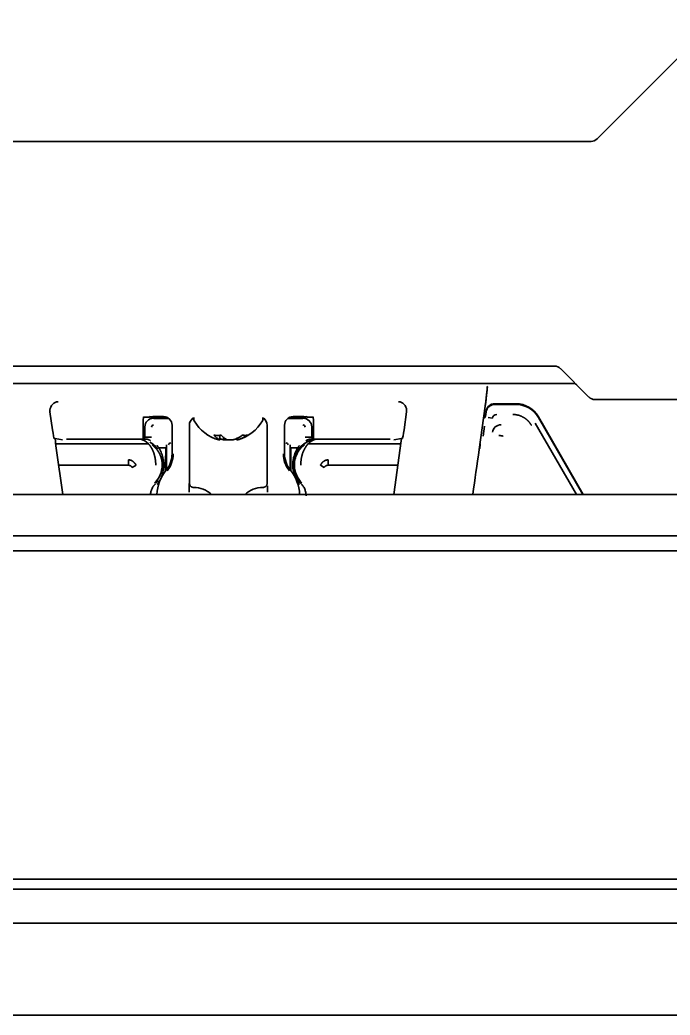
# Model space of a CAD drawing. Header units: inches. Extents: x 786 to 5593, y 691 to 5453.
# Drawn here: x 3991.6 to 4066.8, y 5268 to 5383.1 of the extents above; entities that cross this region are included whole.
import ezdxf

# ---------------------------------------------------------------- set-up
doc = ezdxf.new("R2010")
doc.units = ezdxf.units.IN
doc.layers.add('1', color=7, linetype='Continuous', true_color=0xffffff)
doc.layers.add('4', color=7, linetype='Continuous', true_color=0xffffff)

msp = doc.modelspace()

# ---------------------------------------------------------------- linework, layer by layer
at = {"layer": '1', "color": 7, "linetype": 'Continuous', "lineweight": 35}
for p, q in [((4058.4, 5369.34), (4072.15, 5383.09)), ((3593.79, 5369.04), (4057.69, 5369.04)), ((4053.46, 5343.04), (3598.02, 5343.04)), ((4054.17, 5342.75), (4057.45, 5339.47)), ((3595.61, 5341.04), (4055.87, 5341.04)), ((4194.03, 5339.18), (4058.15, 5339.18)), ((4044.75, 5333.4), (4045.45, 5338.4)), ((3995.41, 5335.68), (3995.12, 5337.74)), ((4005.93, 5337.14), (4006.08, 5337.14)), ((4006.58, 5337.15), (4006.72, 5337.2)), ((4008.7, 5337.09), (4007.09, 5337.09)), ((4008.83, 5337.01), (4007.09, 5337.01)), ((4007.21, 5337.2), (4008.24, 5337.2)), ((4011.74, 5337.01), (4011.65, 5337.01)), ((4011.74, 5337.11), (4011.74, 5336.91)), ((4019.74, 5336.91), (4019.74, 5337.11)), ((4019.83, 5337.01), (4019.74, 5337.01)), ((4024.39, 5337.01), (4022.65, 5337.01)), ((4024.39, 5337.09), (4022.78, 5337.09)), ((4023.24, 5337.2), (4024.27, 5337.2)), ((4024.76, 5337.2), (4024.9, 5337.15)), ((4025.4, 5337.14), (4025.55, 5337.14)), ((4036.36, 5337.74), (4036.07, 5335.68)), ((4045.52, 5337.52), (4045.56, 5337.83)), ((4045.52, 5337.44), (4045.56, 5337.75)), ((4051.61, 5337.19), (4056.8, 5328.19)), ((4051.61, 5337.11), (4056.76, 5328.19)), ((4005.89, 5336.16), (4005.89, 5334.61)), ((4006.09, 5334.86), (4006.09, 5336.01)), ((4009.24, 5332.91), (4009.24, 5336.2)), ((4011.24, 5329.51), (4011.24, 5336.2)), ((4020.24, 5336.2), (4020.24, 5329.51)), ((4022.24, 5336.2), (4022.24, 5332.91)), ((4025.39, 5336.01), (4025.39, 5334.86)), ((4025.59, 5336.16), (4025.59, 5334.61)), ((4045.39, 5336.1), (4045.22, 5334.94)), ((3995.7, 5334.67), (3995.61, 5334.68)), ((3995.7, 5334.67), (3996.58, 5334.53)), ((3997.01, 5334.61), (4005.84, 5334.61)), ((4014.77, 5334.51), (4014.77, 5335.06)), ((4015.18, 5334.51), (4015.18, 5334.85)), ((4016.71, 5334.51), (4016.71, 5334.68)), ((4016.85, 5334.51), (4016.85, 5334.74)), ((4025.64, 5334.61), (4034.47, 5334.61)), ((4034.9, 5334.53), (4035.78, 5334.67)), ((4035.87, 5334.68), (4035.78, 5334.67)), ((3995.77, 5334.07), (4006.5, 5334.07)), ((3996.6, 5328.19), (3995.85, 5333.54)), ((4008.58, 5331.04), (4008.58, 5333.92)), ((4022.9, 5333.92), (4022.9, 5331.04)), ((4024.98, 5334.07), (4035.71, 5334.07)), ((4035.63, 5333.54), (4034.88, 5328.19)), ((4044.75, 5333.4), (4044.75, 5333.4)), ((4044.84, 5334.07), (4044.88, 5334.07)), ((3456.24, 5283.68), (4195.24, 5283.68)), ((4189.24, 5282.55), (3461.74, 5282.55)), ((3461.74, 5278.61), (4189.24, 5278.61)), ((4189.24, 5267.98), (3462.24, 5267.98))]:
    msp.add_line(p, q, dxfattribs=at)
for centre, radius, start, end in [((4057.69, 5370.04), 1, 270, 315), ((4053.46, 5342.04), 1, 45, 89.9998), ((4055.33, 5340.18), 1, 45, 60.011), ((4058.15, 5340.18), 1, 225, 270), ((4012.14, 5336.91), 0.4, 180, 210.3012), ((4015.94, 5339.13), 4.8, 210.3012, 254.4869), ((4015.54, 5339.13), 4.8, 286.2762, 329.6988), ((4019.34, 5336.91), 0.4, 329.6988, 0), ((4026.24, 5331.61), 3, 138.9406, 221.0594), ((4026.24, 5331.61), 3, 118.3467, 138.9406), ((4006.24, 5332.91), 3, 320.732, 0), ((4006.24, 5332.91), 3.13, 320.732, 0), ((4025.24, 5332.91), 3.13, 180, 219.268), ((4025.24, 5332.91), 3, 180, 219.268), ((4012.24, 5328.01), 4.75, 140.732, 177.8565), ((4019.24, 5328.01), 4.75, 2.1435, 39.268), ((4011.74, 5326.01), 3, 46.5424, 90.0009), ((4019.74, 5326.01), 3, 89.9991, 133.4576), ((4026.24, 5331.61), 3, 221.0594, 225.5734)]:
    msp.add_arc(centre, radius, start, end, dxfattribs=at)
for centre, major_axis, ratio, start_param, end_param in [((4045.37, 5338.49), (-0.32, -2.25), 0.03458, 1.575662, 3.146458), ((4045.37, 5338.4), (-0.32, -2.25), 0.03458, 1.575662, 3.146458), ((3996.12, 5337.88), (-0.757, 0.658), 0.996825, 0.6648, 0.853636), ((3996.06, 5337.93), (-0.353, -0.945), 0.923303, 3.526353, 5.044789), ((4035.42, 5337.93), (0.353, -0.945), 0.923303, 1.238396, 2.756833), ((4035.36, 5337.88), (0.757, 0.658), 0.996825, 5.429549, 5.618385), ((4046.55, 5337.69), (-0.342, 0.94), 0.99931, 5.934122, 7.364783), ((4046.55, 5337.61), (-0.342, 0.94), 0.99931, 5.934122, 7.364783), ((4049.01, 5335.69), (-1.5, -2.6), 0.999188, 2.618346, 3.66484), ((4049.01, 5335.61), (-1.5, -2.6), 0.999188, 2.618346, 3.66484), ((4005.94, 5336.16), (0, -1), 0.052408, 3.159046, 4.712389), ((4006.08, 5337.15), (0.5, 0), 0.017455, 4.712389, 6.230825), ((4007.09, 5336.01), (-0.708, 0.708), 0.998783, 5.498396, 7.067974), ((4007.21, 5337.19), (0.5, 0), 0.017455, 1.570796, 3.089233), ((4007.09, 5336.09), (-0.708, 0.708), 0.998783, 5.498396, 5.841177), ((4008.24, 5336.2), (0.447, 0.895), 0.99981, 5.176082, 6.746726), ((4012.24, 5336.2), (0.447, -0.895), 0.99981, 3.312346, 4.248696), ((4019.24, 5336.2), (-0.447, -0.895), 0.99981, 2.03449, 2.970839), ((4023.24, 5336.2), (0.447, -0.895), 0.99981, 2.678052, 4.248696), ((4024.27, 5337.19), (0.5, 0), 0.017455, 0.05236, 1.570796), ((4024.39, 5336.09), (-0.708, -0.708), 0.998783, 3.583601, 3.926382), ((4024.39, 5336.01), (-0.708, -0.708), 0.998783, 2.356803, 3.926382), ((4025.4, 5337.15), (0.5, 0), 0.017455, 3.193953, 4.712389), ((4025.54, 5336.16), (0, -1), 0.052408, 1.570796, 3.124139), ((4045.03, 5337.51), (-0.171, 0.47), 0.99931, 3.265094, 4.223191), ((4045.03, 5337.59), (-0.171, 0.47), 0.99931, 3.29297, 4.223191), ((3995.47, 5335.68), (0.141, -1), 0.051895, 4.705076, 6.267145), ((4036.01, 5335.68), (-0.141, -1), 0.051895, 0.01604, 1.57811), ((3996.01, 5333.54), (0.42, -3), 0.051895, 4.31774, 4.705076), ((4005.84, 5334.86), (-0.177, 0.177), 0.998783, 2.356803, 3.926382), ((4005.84, 5334.94), (-0.177, 0.177), 0.998783, 2.557464, 3.926382), ((4017.67, 5338.81), (0, 3.78), 0.546944, 3.008877, 3.141532), ((4017.67, 5338.81), (0, 3.78), 0.546944, 3.141653, 3.274309), ((4025.64, 5334.94), (0.177, 0.177), 0.998783, 2.356803, 3.725721), ((4025.64, 5334.86), (0.177, 0.177), 0.998783, 2.356803, 3.926382), ((4035.47, 5333.54), (-0.42, -3), 0.051895, 1.57811, 1.965445), ((4041.25, 5333.4), (-13.97, -99.25), 0.03458, 1.523136, 1.575662), ((4011.73, 5329.48), (0.447, -0.223), 0.999809, 3.604523, 4.448847)]:
    msp.add_ellipse(centre, major_axis=major_axis, ratio=ratio, start_param=start_param, end_param=end_param, dxfattribs=at)
for points, knots in [([(4005.57, 5334.59), (4005.59, 5334.59), (4005.62, 5334.59), (4005.67, 5334.58), (4005.69, 5334.58), (4005.71, 5334.58)], [0, 0, 0, 0, 0.5, 0.5, 1, 1, 1, 1]), ([(4014.66, 5334.5), (4014.66, 5334.5), (4014.67, 5334.5), (4014.69, 5334.5), (4014.71, 5334.5), (4014.73, 5334.5), (4014.75, 5334.5), (4014.77, 5334.51), (4014.77, 5334.51)], [0, 0, 0, 0, 0.123038, 0.29843, 0.473823, 0.649215, 0.824608, 1, 1, 1, 1]), ([(4015.18, 5334.51), (4015.13, 5334.53), (4015.04, 5334.56), (4014.9, 5334.61), (4014.82, 5334.65), (4014.77, 5334.67), (4014.77, 5334.67)], [0, 0, 0, 0, 0.331647, 0.663295, 0.994942, 1, 1, 1, 1]), ([(4014.9, 5335.06), (4015.01, 5334.94), (4015.13, 5334.83), (4015.3, 5334.69), (4015.36, 5334.65), (4015.49, 5334.58), (4015.55, 5334.54), (4015.61, 5334.51)], [0, 0, 0, 0, 0.5, 0.5, 0.75, 0.75, 1, 1, 1, 1]), ([(4015.54, 5334.5), (4015.51, 5334.5), (4015.46, 5334.5), (4015.37, 5334.5), (4015.27, 5334.51), (4015.21, 5334.51), (4015.18, 5334.51)], [0, 0, 0, 0, 0.207908, 0.471938, 0.735969, 1, 1, 1, 1]), ([(4017.94, 5335.06), (4017.77, 5334.94), (4017.59, 5334.83), (4017.32, 5334.69), (4017.23, 5334.65), (4017.04, 5334.58), (4016.95, 5334.54), (4016.85, 5334.51)], [0, 0, 0, 0, 0.5, 0.5, 0.75, 0.75, 1, 1, 1, 1]), ([(4025.62, 5334.55), (4025.61, 5334.55), (4025.6, 5334.55), (4025.59, 5334.54), (4025.58, 5334.54), (4025.56, 5334.53), (4025.54, 5334.53), (4025.51, 5334.52), (4025.5, 5334.52), (4025.47, 5334.51), (4025.46, 5334.51), (4025.41, 5334.5), (4025.38, 5334.49), (4025.34, 5334.47), (4025.32, 5334.47), (4025.29, 5334.46), (4025.27, 5334.45), (4025.22, 5334.43), (4025.17, 5334.41), (4025.12, 5334.39), (4025.08, 5334.38), (4025.06, 5334.37), (4025, 5334.34), (4024.97, 5334.33), (4024.89, 5334.29), (4024.85, 5334.27), (4024.82, 5334.25)], [0, 0, 0, 0, 0.03125, 0.03125, 0.0625, 0.0625, 0.125, 0.125, 0.1875, 0.1875, 0.25, 0.25, 0.375, 0.375, 0.4375, 0.4375, 0.5, 0.5, 0.625, 0.6875, 0.6875, 0.75, 0.75, 0.875, 0.875, 1, 1, 1, 1]), ([(4025.77, 5334.58), (4025.79, 5334.58), (4025.81, 5334.58), (4025.86, 5334.59), (4025.88, 5334.59), (4025.91, 5334.59)], [0, 0, 0, 0, 0.5, 0.5, 1, 1, 1, 1]), ([(4008.5, 5333.58), (4008.5, 5333.49), (4008.5, 5333.41), (4008.5, 5333.24), (4008.5, 5333.16), (4008.5, 5332.99), (4008.5, 5332.91), (4008.5, 5332.74), (4008.5, 5332.66), (4008.49, 5332.5), (4008.49, 5332.42), (4008.49, 5332.25), (4008.49, 5332.17), (4008.49, 5332), (4008.49, 5331.92), (4008.49, 5331.82), (4008.49, 5331.79), (4008.49, 5331.75), (4008.49, 5331.73), (4008.49, 5331.67), (4008.49, 5331.63), (4008.49, 5331.5), (4008.49, 5331.42), (4008.49, 5331.26), (4008.49, 5331.17), (4008.49, 5331.09), (4008.49, 5331.08), (4008.49, 5331.08)], [0, 0, 0, 0, 0.099448, 0.099448, 0.198896, 0.198896, 0.298344, 0.298344, 0.397792, 0.397792, 0.49724, 0.49724, 0.596688, 0.596688, 0.696136, 0.696136, 0.720998, 0.720998, 0.74586, 0.74586, 0.795585, 0.795585, 0.895033, 0.895033, 0.994481, 0.994481, 1, 1, 1, 1]), ([(4022.99, 5331.01), (4022.99, 5331.05), (4022.99, 5331.09), (4022.99, 5331.21), (4022.99, 5331.3), (4022.99, 5331.4), (4022.99, 5331.42), (4022.99, 5331.47), (4022.99, 5331.49), (4022.99, 5331.55), (4022.99, 5331.59), (4022.99, 5331.72), (4022.99, 5331.8), (4022.99, 5331.96), (4022.99, 5332.04), (4022.99, 5332.2), (4022.99, 5332.29), (4022.99, 5332.45), (4022.98, 5332.53), (4022.98, 5332.69), (4022.98, 5332.77), (4022.98, 5332.93), (4022.98, 5333.01), (4022.98, 5333.17), (4022.98, 5333.25), (4022.98, 5333.41), (4022.98, 5333.5), (4022.98, 5333.58)], [0, 0, 0, 0, 0.047143, 0.047143, 0.142428, 0.142428, 0.16625, 0.16625, 0.190071, 0.190071, 0.237714, 0.237714, 0.333, 0.333, 0.428286, 0.428286, 0.523571, 0.523571, 0.618857, 0.618857, 0.714143, 0.714143, 0.809429, 0.809429, 0.904714, 0.904714, 1, 1, 1, 1]), ([(4007.34, 5329.47), (4007.29, 5329.42), (4007.25, 5329.37), (4007.18, 5329.29), (4007.16, 5329.27), (4007.12, 5329.21), (4007.1, 5329.19), (4007.01, 5329.05), (4006.95, 5328.93), (4006.88, 5328.78), (4006.87, 5328.75), (4006.85, 5328.7), (4006.85, 5328.69), (4006.84, 5328.66), (4006.83, 5328.64), (4006.81, 5328.56), (4006.79, 5328.5), (4006.76, 5328.35), (4006.75, 5328.27), (4006.75, 5328.19)], [0, 0, 0, 0, 0.137976, 0.137976, 0.206964, 0.206964, 0.275952, 0.275952, 0.551905, 0.551905, 0.620893, 0.620893, 0.655387, 0.655387, 0.689881, 0.689881, 0.827857, 0.827857, 1, 1, 1, 1]), ([(4011.22, 5328.48), (4011.22, 5328.55), (4011.22, 5328.61), (4011.22, 5328.69), (4011.22, 5328.71), (4011.22, 5328.74), (4011.22, 5328.79), (4011.22, 5328.86), (4011.22, 5328.92), (4011.22, 5328.96), (4011.22, 5328.98), (4011.22, 5329.01), (4011.22, 5329.02), (4011.22, 5329.09), (4011.22, 5329.14), (4011.22, 5329.21), (4011.22, 5329.23), (4011.22, 5329.27), (4011.22, 5329.29), (4011.22, 5329.34), (4011.22, 5329.38), (4011.22, 5329.41), (4011.22, 5329.43), (4011.22, 5329.45), (4011.22, 5329.45), (4011.23, 5329.47), (4011.23, 5329.48), (4011.23, 5329.48)], [0, 0, 0, 0, 0.125, 0.125, 0.15625, 0.15625, 0.1875, 0.25, 0.3125, 0.3125, 0.34375, 0.34375, 0.375, 0.375, 0.5, 0.5, 0.5625, 0.5625, 0.625, 0.625, 0.75, 0.75, 0.8125, 0.8125, 0.875, 0.875, 1, 1, 1, 1]), ([(4011.24, 5329.51), (4011.24, 5329.48), (4011.24, 5329.44), (4011.25, 5329.4), (4011.26, 5329.38), (4011.27, 5329.35), (4011.27, 5329.33), (4011.29, 5329.29), (4011.31, 5329.26), (4011.33, 5329.22), (4011.34, 5329.2), (4011.36, 5329.18), (4011.37, 5329.17), (4011.41, 5329.13), (4011.43, 5329.11), (4011.48, 5329.08), (4011.49, 5329.08), (4011.52, 5329.06), (4011.55, 5329.05), (4011.58, 5329.04), (4011.61, 5329.03), (4011.63, 5329.02), (4011.67, 5329.01), (4011.71, 5329.01), (4011.74, 5329.01)], [0, 0, 0, 0, 0.125, 0.125, 0.1875, 0.1875, 0.25, 0.25, 0.375, 0.375, 0.4375, 0.4375, 0.5, 0.5, 0.625, 0.625, 0.6875, 0.6875, 0.75, 0.8125, 0.8125, 0.875, 0.875, 1, 1, 1, 1]), ([(4019.74, 5329.01), (4019.77, 5329.01), (4019.81, 5329.01), (4019.85, 5329.02), (4019.87, 5329.03), (4019.9, 5329.04), (4019.92, 5329.04), (4019.96, 5329.06), (4019.99, 5329.07), (4020.03, 5329.1), (4020.04, 5329.11), (4020.07, 5329.13), (4020.08, 5329.14), (4020.12, 5329.18), (4020.14, 5329.2), (4020.16, 5329.24), (4020.17, 5329.26), (4020.19, 5329.29), (4020.2, 5329.32), (4020.21, 5329.35), (4020.22, 5329.38), (4020.23, 5329.39), (4020.24, 5329.44), (4020.24, 5329.48), (4020.24, 5329.51)], [0, 0, 0, 0, 0.125, 0.125, 0.1875, 0.1875, 0.25, 0.25, 0.375, 0.375, 0.4375, 0.4375, 0.5, 0.5, 0.625, 0.625, 0.6875, 0.6875, 0.75, 0.8125, 0.8125, 0.875, 0.875, 1, 1, 1, 1]), ([(4020.26, 5329.18), (4020.26, 5329.16), (4020.26, 5329.14), (4020.26, 5329.09), (4020.26, 5329.06), (4020.26, 5328.98), (4020.26, 5328.92), (4020.26, 5328.83), (4020.26, 5328.8), (4020.26, 5328.74), (4020.26, 5328.71), (4020.26, 5328.61), (4020.26, 5328.55), (4020.26, 5328.48)], [0, 0, 0, 0, 0.123384, 0.123384, 0.248615, 0.248615, 0.499076, 0.499076, 0.624307, 0.624307, 0.749538, 0.749538, 1, 1, 1, 1]), ([(4024.74, 5328.04), (4024.74, 5328.07), (4024.74, 5328.11), (4024.74, 5328.17), (4024.73, 5328.21), (4024.72, 5328.3), (4024.71, 5328.37), (4024.67, 5328.56), (4024.63, 5328.69), (4024.56, 5328.88), (4024.53, 5328.94), (4024.47, 5329.05), (4024.4, 5329.16), (4024.28, 5329.32), (4024.19, 5329.42), (4024.14, 5329.47)], [0, 0, 0, 0, 0.0625, 0.0625, 0.125, 0.125, 0.25, 0.25, 0.5, 0.5, 0.625, 0.625, 0.75, 0.875, 1, 1, 1, 1])]:
    msp.add_open_spline(points, degree=3, knots=knots, dxfattribs=at)
for points in [[(4014.77, 5334.51), (4014.74, 5334.53), (4014.69, 5334.56), (4014.6, 5334.61), (4014.51, 5334.66), (4014.43, 5334.73), (4014.34, 5334.79), (4014.26, 5334.87), (4014.17, 5334.95), (4014.1, 5335.02), (4014.06, 5335.06)], [(4014.06, 5335.06), (4014.2, 5335.04), (4014.48, 5335.02), (4014.76, 5335.04), (4014.9, 5335.06)], [(4015.61, 5334.51), (4015.65, 5334.51), (4015.72, 5334.5), (4015.82, 5334.5), (4015.92, 5334.5), (4016.02, 5334.5), (4016.11, 5334.5), (4016.21, 5334.51), (4016.27, 5334.51), (4016.3, 5334.51)], [(4016.3, 5334.51), (4016.35, 5334.53), (4016.44, 5334.56), (4016.57, 5334.61), (4016.71, 5334.66), (4016.84, 5334.73), (4016.96, 5334.79), (4017.1, 5334.87), (4017.24, 5334.95), (4017.34, 5335.02), (4017.39, 5335.06)], [(4016.85, 5334.51), (4016.84, 5334.51), (4016.83, 5334.5), (4016.81, 5334.5), (4016.79, 5334.5), (4016.77, 5334.5), (4016.75, 5334.5), (4016.73, 5334.5), (4016.71, 5334.51), (4016.71, 5334.51)]]:
    msp.add_open_spline(points, degree=3, dxfattribs=at)
at = {"layer": '4', "color": 7, "linetype": 'Continuous', "lineweight": 35}
for p, q in [((4046.55, 5338.69), (4049.01, 5338.69)), ((4046.55, 5338.61), (4049.01, 5338.61)), ((4008.7, 5337.09), (4007.09, 5337.09)), ((4008.83, 5337.01), (4007.09, 5337.01)), ((4007.11, 5337.07), (4008.74, 5337.07)), ((4007.11, 5336.99), (4008.86, 5336.99)), ((4011.62, 5336.99), (4011.74, 5336.99)), ((4011.74, 5337.01), (4011.65, 5337.01)), ((4019.83, 5337.01), (4019.74, 5337.01)), ((4019.74, 5336.99), (4019.86, 5336.99)), ((4022.62, 5336.99), (4024.37, 5336.99)), ((4024.39, 5337.01), (4022.65, 5337.01)), ((4022.74, 5337.07), (4024.37, 5337.07)), ((4024.39, 5337.09), (4022.78, 5337.09)), ((4045.52, 5337.52), (4045.56, 5337.83)), ((4045.52, 5337.44), (4045.56, 5337.75)), ((4045.8, 5337.09), (4046.3, 5337.02)), ((4051.61, 5337.19), (4056.8, 5328.19)), ((4051.61, 5337.11), (4056.76, 5328.19)), ((4006.09, 5334.86), (4006.09, 5336.01)), ((4025.39, 5336.01), (4025.39, 5334.86)), ((4045.39, 5336.1), (4045.22, 5334.94)), ((4051.23, 5336.45), (4056, 5328.19)), ((3997.01, 5334.61), (4005.84, 5334.61)), ((4006.11, 5334.84), (4006.86, 5334.84)), ((4024.62, 5334.84), (4025.37, 5334.84)), ((4025.62, 5334.56), (4025.62, 5334.59)), ((4025.64, 5334.61), (4034.47, 5334.61)), ((4008.5, 5333.58), (4007.72, 5333.58)), ((4008.58, 5331.04), (4008.58, 5333.92)), ((4022.9, 5333.92), (4022.9, 5331.04)), ((4022.98, 5333.58), (4023.76, 5333.58)), ((4004.2, 5332.2), (4004.2, 5331.57)), ((4027.28, 5332.2), (4027.28, 5331.57)), ((4004.2, 5331.57), (3996.12, 5331.57)), ((4004.64, 5331.32), (4005.07, 5331.57)), ((4026.41, 5331.57), (4026.84, 5331.32)), ((4035.36, 5331.57), (4027.28, 5331.57)), ((4007.72, 5329.64), (4007.78, 5329.64)), ((4023.76, 5329.64), (4023.7, 5329.64)), ((4182.99, 5328.19), (3859.9, 5328.19)), ((3468.47, 5323.43), (4183.01, 5323.43)), ((3468.47, 5323.43), (4183.01, 5323.43)), ((4184.87, 5321.68), (3466.61, 5321.68)), ((4184.87, 5321.68), (3466.61, 5321.68))]:
    msp.add_line(p, q, dxfattribs=at)
for centre, radius, start, end in [((4047.28, 5335.25), 1, 89.9978, 172.0022), ((4005.24, 5331.61), 3, 44.9854, 61.5206), ((4026.24, 5331.61), 3, 118.4794, 135.0146), ((4005.24, 5331.61), 2.86, 313.7499, 359.076), ((4026.24, 5331.61), 2.86, 180.924, 226.2501)]:
    msp.add_arc(centre, radius, start, end, dxfattribs=at)
for centre, major_axis, ratio, start_param, end_param in [((4046.55, 5337.69), (-0.342, 0.94), 0.99931, 5.934122, 7.364783), ((4046.55, 5337.61), (-0.342, 0.94), 0.99931, 5.934122, 7.364783), ((4049.01, 5335.69), (-1.5, -2.6), 0.999188, 2.618346, 3.66484), ((4049.01, 5335.61), (-1.5, -2.6), 0.999188, 2.618346, 3.66484), ((4007.09, 5336.01), (-0.708, 0.708), 0.998783, 5.498396, 7.067974), ((4024.39, 5336.01), (-0.708, -0.708), 0.998783, 2.356803, 3.926382), ((4045.03, 5337.51), (-0.171, 0.47), 0.99931, 3.265094, 4.223191), ((4045.04, 5337.46), (-0.47, -0.171), 0.99931, 1.657302, 2.652394), ((4045.03, 5337.59), (-0.171, 0.47), 0.99931, 3.29297, 4.223191), ((4045.04, 5337.54), (-0.47, -0.171), 0.99931, 1.684462, 2.147125), ((4046.79, 5336.95), (0.171, -0.47), 0.99931, 2.792529, 4.223191), ((4007.11, 5335.99), (-0.177, 0.177), 0.998783, 5.498396, 7.067974), ((4024.37, 5335.99), (0.177, 0.177), 0.998783, 5.498396, 7.067974), ((4005.24, 5332.81), (0, -1.81), 0.96827, 2.341391, 2.951684), ((4026.24, 5332.81), (0, -1.81), 0.96827, 3.331509, 3.941795), ((4025.62, 5334.75), (-0.04, 0.196), 0.561653, 2.795709, 3.131045), ((4009.08, 5333.92), (0.177, -0.177), 0.998783, 2.356803, 3.926382), ((4022.4, 5333.92), (-0.177, -0.177), 0.998783, 2.356803, 3.926382)]:
    msp.add_ellipse(centre, major_axis=major_axis, ratio=ratio, start_param=start_param, end_param=end_param, dxfattribs=at)
msp.add_open_spline([(4050.79, 5336.2), (4050.63, 5336.49), (4050.17, 5336.95), (4049.6, 5337.28), (4048.96, 5337.45), (4048.63, 5337.45)], degree=2, dxfattribs=at)
for points, degree, knots in [([(4005.75, 5334.58), (4005.75, 5334.58), (4005.74, 5334.58), (4005.72, 5334.58), (4005.7, 5334.58), (4005.67, 5334.59), (4005.65, 5334.59), (4005.61, 5334.59), (4005.59, 5334.59), (4005.57, 5334.59)], 3, [0, 0, 0, 0, 0.128205, 0.128205, 0.333333, 0.333333, 0.661538, 0.661538, 1, 1, 1, 1]), ([(4005.57, 5334.59), (4005.59, 5334.59), (4005.61, 5334.59), (4005.64, 5334.59), (4005.65, 5334.58), (4005.68, 5334.58), (4005.69, 5334.58), (4005.71, 5334.58), (4005.71, 5334.58), (4005.72, 5334.58)], 3, [0, 0, 0, 0, 0.338462, 0.338462, 0.666667, 0.666667, 0.871795, 0.871795, 1, 1, 1, 1]), ([(4006.76, 5334.42), (4006.76, 5334.42), (4006.76, 5334.42), (4006.73, 5334.44), (4006.69, 5334.46), (4006.59, 5334.51), (4006.53, 5334.53), (4006.38, 5334.59), (4006.3, 5334.61), (4006.18, 5334.61), (4006.14, 5334.61), (4006.07, 5334.6), (4006.05, 5334.59), (4005.98, 5334.57), (4005.96, 5334.56), (4005.86, 5334.56)], 3, [0, 0, 0, 0, 0.002149, 0.002149, 0.130078, 0.130078, 0.334766, 0.334766, 0.662266, 0.662266, 0.831133, 0.831133, 0.915566, 0.915566, 1, 1, 1, 1]), ([(4025.62, 5334.56), (4025.52, 5334.56), (4025.5, 5334.57), (4025.43, 5334.59), (4025.41, 5334.6), (4025.34, 5334.61), (4025.3, 5334.61), (4025.18, 5334.61), (4025.1, 5334.59), (4024.95, 5334.53), (4024.89, 5334.51), (4024.79, 5334.46), (4024.75, 5334.44), (4024.72, 5334.42), (4024.72, 5334.42), (4024.71, 5334.42)], 3, [0, 0, 0, 0, 0.084434, 0.084434, 0.168867, 0.168867, 0.337734, 0.337734, 0.665234, 0.665234, 0.869922, 0.869922, 0.997851, 0.997851, 1, 1, 1, 1]), ([(4025.73, 5334.58), (4025.72, 5334.57), (4025.7, 5334.57), (4025.68, 5334.57), (4025.67, 5334.57), (4025.65, 5334.57), (4025.64, 5334.56), (4025.63, 5334.56), (4025.63, 5334.56), (4025.62, 5334.56)], 3, [0, 0, 0, 0, 0.338462, 0.338462, 0.666667, 0.666667, 0.871795, 0.871795, 1, 1, 1, 1]), ([(4025.66, 5334.56), (4025.66, 5334.56), (4025.67, 5334.56), (4025.68, 5334.56), (4025.69, 5334.56), (4025.7, 5334.57), (4025.72, 5334.57), (4025.74, 5334.57), (4025.75, 5334.57), (4025.76, 5334.58)], 3, [0, 0, 0, 0, 0.128205, 0.128205, 0.333333, 0.333333, 0.661538, 0.661538, 1, 1, 1, 1]), ([(4047.54, 5334.95), (4047.5, 5334.96), (4047.47, 5334.96), (4047.41, 5334.97), (4047.38, 5334.98), (4047.32, 5334.98), (4047.29, 5334.99), (4047.24, 5335), (4047.21, 5335), (4047.17, 5335.01), (4047.15, 5335.01), (4047.11, 5335.01), (4047.09, 5335.02), (4047.07, 5335.02), (4047.06, 5335.02), (4047.04, 5335.02), (4047.04, 5335.02), (4047.04, 5335.02)], 3, [0, 0, 0, 0, 0.125, 0.125, 0.25, 0.25, 0.375, 0.375, 0.5, 0.5, 0.625, 0.625, 0.75, 0.75, 0.875, 0.875, 1, 1, 1, 1]), ([(4007.35, 5331.57), (4007.35, 5331.58), (4007.35, 5331.6), (4007.35, 5331.62), (4007.35, 5331.64), (4007.35, 5331.66), (4007.35, 5331.69), (4007.35, 5331.71), (4007.35, 5331.73), (4007.35, 5331.75), (4007.35, 5331.78), (4007.35, 5331.8), (4007.35, 5331.82), (4007.35, 5331.85), (4007.34, 5331.87), (4007.34, 5331.89), (4007.34, 5331.92), (4007.34, 5331.94), (4007.34, 5331.96), (4007.33, 5331.99), (4007.33, 5332.01), (4007.33, 5332.03), (4007.33, 5332.06), (4007.32, 5332.08), (4007.32, 5332.11), (4007.32, 5332.13), (4007.32, 5332.15), (4007.31, 5332.18), (4007.31, 5332.2), (4007.31, 5332.23), (4007.3, 5332.25), (4007.3, 5332.27), (4007.3, 5332.3), (4007.29, 5332.32), (4007.29, 5332.35), (4007.28, 5332.37), (4007.28, 5332.39), (4007.27, 5332.42), (4007.27, 5332.44), (4007.26, 5332.47), (4007.26, 5332.49), (4007.25, 5332.51), (4007.25, 5332.54), (4007.24, 5332.56), (4007.24, 5332.59), (4007.23, 5332.61), (4007.23, 5332.63), (4007.22, 5332.66), (4007.21, 5332.68), (4007.21, 5332.71), (4007.2, 5332.73), (4007.2, 5332.75), (4007.19, 5332.78), (4007.18, 5332.8), (4007.18, 5332.83), (4007.17, 5332.85), (4007.16, 5332.87), (4007.15, 5332.9), (4007.15, 5332.92), (4007.14, 5332.94), (4007.13, 5332.97), (4007.12, 5332.99), (4007.12, 5333.01), (4007.11, 5333.04), (4007.1, 5333.06), (4007.09, 5333.08), (4007.08, 5333.1), (4007.07, 5333.13), (4007.07, 5333.15), (4007.06, 5333.17), (4007.05, 5333.19), (4007.04, 5333.21), (4007.03, 5333.24), (4007.02, 5333.26), (4007.01, 5333.28), (4007, 5333.3), (4006.99, 5333.33), (4006.97, 5333.37), (4006.95, 5333.41), (4006.93, 5333.45), (4006.91, 5333.49), (4006.89, 5333.53), (4006.87, 5333.57), (4006.84, 5333.61), (4006.82, 5333.64), (4006.8, 5333.68), (4006.78, 5333.71), (4006.76, 5333.74), (4006.74, 5333.77), (4006.72, 5333.8), (4006.7, 5333.83), (4006.68, 5333.85), (4006.66, 5333.87), (4006.65, 5333.88), (4006.64, 5333.9), (4006.63, 5333.91), (4006.62, 5333.93), (4006.61, 5333.94), (4006.6, 5333.95), (4006.59, 5333.96), (4006.58, 5333.97), (4006.57, 5333.98), (4006.56, 5333.99), (4006.56, 5334), (4006.55, 5334.01), (4006.54, 5334.02), (4006.54, 5334.03), (4006.53, 5334.03), (4006.52, 5334.04), (4006.52, 5334.05), (4006.52, 5334.05), (4006.51, 5334.06), (4006.51, 5334.06), (4006.51, 5334.06), (4006.5, 5334.07), (4006.5, 5334.07), (4006.5, 5334.07), (4006.5, 5334.07), (4006.5, 5334.07)], 3, [0, 0, 0, 0, 0.00561, 0.011244, 0.016903, 0.022586, 0.028295, 0.034029, 0.039789, 0.045574, 0.051385, 0.057222, 0.063086, 0.068976, 0.074892, 0.080836, 0.086806, 0.092804, 0.098829, 0.104881, 0.110961, 0.117069, 0.123205, 0.129369, 0.135561, 0.141782, 0.148031, 0.154309, 0.160616, 0.166952, 0.173318, 0.179712, 0.186137, 0.192591, 0.199074, 0.205588, 0.212131, 0.218705, 0.225309, 0.231944, 0.238609, 0.245305, 0.252031, 0.258789, 0.265577, 0.272397, 0.279248, 0.286131, 0.293045, 0.29999, 0.306968, 0.313977, 0.321018, 0.328091, 0.335197, 0.342335, 0.349505, 0.356707, 0.363942, 0.37121, 0.378511, 0.385844, 0.393211, 0.40061, 0.408043, 0.415509, 0.423008, 0.43054, 0.438107, 0.445706, 0.45334, 0.461007, 0.468708, 0.476442, 0.484211, 0.492014, 0.499851, 0.516498, 0.533147, 0.549797, 0.566448, 0.583101, 0.599756, 0.616412, 0.633069, 0.649728, 0.666389, 0.683051, 0.699715, 0.71638, 0.733047, 0.749715, 0.759731, 0.769706, 0.77964, 0.789536, 0.799394, 0.809216, 0.819003, 0.828755, 0.838475, 0.848164, 0.857822, 0.867452, 0.877054, 0.88663, 0.896182, 0.905709, 0.915215, 0.9247, 0.934166, 0.943613, 0.953044, 0.96246, 0.971862, 0.981252, 0.990631, 1, 1, 1, 1]), ([(4006.94, 5333.93), (4006.94, 5333.93), (4006.94, 5333.93), (4006.94, 5333.93), (4006.95, 5333.93), (4006.95, 5333.92), (4006.95, 5333.92), (4006.95, 5333.92), (4006.95, 5333.92), (4006.95, 5333.92), (4006.96, 5333.92), (4006.96, 5333.92), (4006.96, 5333.91), (4006.96, 5333.91), (4006.97, 5333.91), (4006.97, 5333.91), (4006.97, 5333.9), (4006.98, 5333.9), (4006.98, 5333.9), (4006.98, 5333.9), (4006.99, 5333.89), (4006.99, 5333.89), (4006.99, 5333.89), (4007, 5333.88), (4007, 5333.88), (4007.01, 5333.88), (4007.01, 5333.87), (4007.02, 5333.87), (4007.02, 5333.86), (4007.03, 5333.86), (4007.03, 5333.85), (4007.04, 5333.85), (4007.05, 5333.84), (4007.05, 5333.84), (4007.06, 5333.83), (4007.06, 5333.83), (4007.07, 5333.82), (4007.08, 5333.82), (4007.08, 5333.81), (4007.09, 5333.81), (4007.1, 5333.8), (4007.1, 5333.79), (4007.11, 5333.79), (4007.12, 5333.78), (4007.13, 5333.77), (4007.13, 5333.77), (4007.14, 5333.76), (4007.15, 5333.75), (4007.16, 5333.75), (4007.17, 5333.74), (4007.17, 5333.73), (4007.18, 5333.72), (4007.19, 5333.71), (4007.2, 5333.71), (4007.21, 5333.7), (4007.22, 5333.69), (4007.23, 5333.68), (4007.24, 5333.67), (4007.25, 5333.66), (4007.26, 5333.65), (4007.27, 5333.64), (4007.28, 5333.63), (4007.29, 5333.62), (4007.3, 5333.61), (4007.31, 5333.6), (4007.32, 5333.59), (4007.33, 5333.58), (4007.34, 5333.57), (4007.35, 5333.56), (4007.36, 5333.55), (4007.37, 5333.53), (4007.38, 5333.52), (4007.39, 5333.51), (4007.4, 5333.5), (4007.41, 5333.49), (4007.42, 5333.47), (4007.43, 5333.46), (4007.44, 5333.45), (4007.45, 5333.43), (4007.47, 5333.42), (4007.48, 5333.4), (4007.49, 5333.39), (4007.5, 5333.38), (4007.51, 5333.36), (4007.52, 5333.35), (4007.53, 5333.33), (4007.54, 5333.32), (4007.56, 5333.3), (4007.57, 5333.28), (4007.58, 5333.27), (4007.59, 5333.25), (4007.6, 5333.23), (4007.61, 5333.22), (4007.62, 5333.2), (4007.64, 5333.18), (4007.65, 5333.16), (4007.66, 5333.15), (4007.67, 5333.12), (4007.69, 5333.09), (4007.71, 5333.06), (4007.73, 5333.03), (4007.75, 5332.99), (4007.77, 5332.96), (4007.79, 5332.92), (4007.81, 5332.88), (4007.82, 5332.85), (4007.84, 5332.81), (4007.86, 5332.78), (4007.87, 5332.74), (4007.89, 5332.7), (4007.9, 5332.66), (4007.92, 5332.63), (4007.93, 5332.59), (4007.95, 5332.55), (4007.96, 5332.51), (4007.97, 5332.47), (4007.98, 5332.43), (4007.99, 5332.39), (4008, 5332.35), (4008.02, 5332.31), (4008.03, 5332.27), (4008.03, 5332.23), (4008.04, 5332.19), (4008.05, 5332.15), (4008.06, 5332.11), (4008.07, 5332.07), (4008.07, 5332.03), (4008.08, 5331.99), (4008.08, 5331.94), (4008.09, 5331.9), (4008.09, 5331.86), (4008.09, 5331.82), (4008.1, 5331.78), (4008.1, 5331.73), (4008.1, 5331.69), (4008.1, 5331.65), (4008.1, 5331.61), (4008.1, 5331.58), (4008.1, 5331.56)], 3, [0, 0, 0, 0, 0.004094, 0.008186, 0.012278, 0.016371, 0.020465, 0.024563, 0.028663, 0.032769, 0.03688, 0.040997, 0.045122, 0.049256, 0.053399, 0.057552, 0.061717, 0.065894, 0.070084, 0.074288, 0.078507, 0.082743, 0.086994, 0.091264, 0.095552, 0.099859, 0.104187, 0.108535, 0.112906, 0.117299, 0.121716, 0.126156, 0.130622, 0.135114, 0.139631, 0.144177, 0.14875, 0.153351, 0.157982, 0.162643, 0.167335, 0.172058, 0.176812, 0.1816, 0.18642, 0.191274, 0.196163, 0.201086, 0.206045, 0.21104, 0.216071, 0.22114, 0.226246, 0.23139, 0.236572, 0.241794, 0.247055, 0.252356, 0.257698, 0.26308, 0.268504, 0.273969, 0.279476, 0.285026, 0.290619, 0.296255, 0.301935, 0.307658, 0.313426, 0.319239, 0.325097, 0.331, 0.336948, 0.342943, 0.348984, 0.355072, 0.361206, 0.367388, 0.373617, 0.379893, 0.386218, 0.392591, 0.399013, 0.405483, 0.412002, 0.418571, 0.425189, 0.431856, 0.438574, 0.445342, 0.45216, 0.459028, 0.465948, 0.472918, 0.479939, 0.487012, 0.494136, 0.501312, 0.51434, 0.527315, 0.540238, 0.553111, 0.565937, 0.578717, 0.591453, 0.604147, 0.6168, 0.629415, 0.641993, 0.654537, 0.667049, 0.679529, 0.691982, 0.704407, 0.716808, 0.729186, 0.741544, 0.753883, 0.766206, 0.778515, 0.790811, 0.803097, 0.815376, 0.827648, 0.839916, 0.852182, 0.864449, 0.876718, 0.888991, 0.901272, 0.91356, 0.92586, 0.938172, 0.9505, 0.962844, 0.975208, 0.987592, 1, 1, 1, 1]), ([(4007.36, 5333.73), (4007.37, 5333.72), (4007.38, 5333.71), (4007.41, 5333.68), (4007.43, 5333.66), (4007.47, 5333.61), (4007.5, 5333.58), (4007.55, 5333.52), (4007.58, 5333.49), (4007.6, 5333.46)], 3, [0, 0, 0, 0, 0.128205, 0.128205, 0.333333, 0.333333, 0.661538, 0.661538, 1, 1, 1, 1]), ([(4007.72, 5333.58), (4007.69, 5333.61), (4007.67, 5333.65), (4007.62, 5333.71), (4007.6, 5333.74), (4007.56, 5333.8), (4007.55, 5333.82), (4007.52, 5333.85), (4007.51, 5333.86), (4007.5, 5333.87)], 3, [0, 0, 0, 0, 0.338462, 0.338462, 0.666667, 0.666667, 0.871795, 0.871795, 1, 1, 1, 1]), ([(4007.72, 5329.64), (4007.84, 5329.88), (4007.95, 5330.07), (4008.11, 5330.5), (4008.18, 5330.72), (4008.24, 5331.07), (4008.26, 5331.21), (4008.28, 5331.44), (4008.28, 5331.52), (4008.28, 5331.7), (4008.28, 5331.78), (4008.26, 5332.01), (4008.24, 5332.15), (4008.17, 5332.51), (4008.11, 5332.72), (4007.94, 5333.15), (4007.84, 5333.36), (4007.72, 5333.58)], 3, [0, 0, 0, 0, 0.169231, 0.169231, 0.333333, 0.333333, 0.435897, 0.435897, 0.5, 0.5, 0.564103, 0.564103, 0.666667, 0.666667, 0.830769, 0.830769, 1, 1, 1, 1]), ([(4008.5, 5333.58), (4008.5, 5333.35), (4008.5, 5333.07), (4008.5, 5332.96), (4008.5, 5332.82), (4008.5, 5332.74), (4008.49, 5332.41), (4008.49, 5332.33), (4008.49, 5332.19), (4008.49, 5332.08), (4008.49, 5331.81), (4008.49, 5331.36), (4008.49, 5331.09), (4008.49, 5331.03), (4008.49, 5330.97)], 2, [0, 0, 0, 0.189722, 0.189722, 0.284583, 0.284583, 0.379444, 0.474305, 0.474305, 0.569165, 0.569165, 0.758887, 0.948609, 0.948609, 1, 1, 1]), ([(4022.99, 5331.1), (4022.99, 5331.12), (4022.99, 5331.41), (4022.99, 5331.85), (4022.99, 5332.13), (4022.99, 5332.23), (4022.99, 5332.37), (4022.99, 5332.44), (4022.98, 5332.76), (4022.98, 5332.85), (4022.98, 5332.98), (4022.98, 5333.09), (4022.98, 5333.36), (4022.98, 5333.58)], 2, [0, 0, 0, 0.014244, 0.211395, 0.408547, 0.408547, 0.507122, 0.507122, 0.605698, 0.704273, 0.704273, 0.802849, 0.802849, 1, 1, 1]), ([(4023.76, 5333.58), (4023.64, 5333.34), (4023.53, 5333.15), (4023.37, 5332.72), (4023.3, 5332.5), (4023.24, 5332.14), (4023.22, 5332), (4023.2, 5331.78), (4023.2, 5331.69), (4023.2, 5331.52), (4023.2, 5331.43), (4023.22, 5331.21), (4023.24, 5331.07), (4023.31, 5330.71), (4023.37, 5330.5), (4023.54, 5330.07), (4023.64, 5329.86), (4023.76, 5329.64)], 3, [0, 0, 0, 0, 0.169231, 0.169231, 0.333333, 0.333333, 0.435897, 0.435897, 0.5, 0.5, 0.564103, 0.564103, 0.666667, 0.666667, 0.830769, 0.830769, 1, 1, 1, 1]), ([(4023.38, 5331.56), (4023.38, 5331.57), (4023.38, 5331.59), (4023.38, 5331.66), (4023.38, 5331.8), (4023.4, 5331.98), (4023.43, 5332.16), (4023.47, 5332.34), (4023.52, 5332.51), (4023.58, 5332.68), (4023.65, 5332.84), (4023.73, 5333), (4023.8, 5333.11), (4023.84, 5333.18), (4023.87, 5333.22), (4023.89, 5333.25), (4023.91, 5333.29), (4023.94, 5333.32), (4023.96, 5333.35), (4023.99, 5333.38), (4024.01, 5333.41), (4024.03, 5333.44), (4024.05, 5333.47), (4024.08, 5333.49), (4024.1, 5333.52), (4024.12, 5333.54), (4024.14, 5333.57), (4024.16, 5333.59), (4024.18, 5333.61), (4024.21, 5333.63), (4024.23, 5333.65), (4024.24, 5333.67), (4024.26, 5333.69), (4024.28, 5333.71), (4024.3, 5333.73), (4024.32, 5333.74), (4024.33, 5333.76), (4024.35, 5333.77), (4024.37, 5333.79), (4024.38, 5333.8), (4024.4, 5333.81), (4024.41, 5333.82), (4024.42, 5333.83), (4024.43, 5333.84), (4024.45, 5333.85), (4024.46, 5333.86), (4024.47, 5333.87), (4024.48, 5333.88), (4024.49, 5333.89), (4024.5, 5333.89), (4024.5, 5333.9), (4024.51, 5333.91), (4024.52, 5333.91), (4024.52, 5333.92), (4024.53, 5333.92), (4024.53, 5333.92), (4024.53, 5333.92), (4024.54, 5333.93), (4024.54, 5333.93), (4024.54, 5333.93)], 3, [0, 0, 0, 0, 0.006757, 0.013384, 0.067655, 0.121626, 0.175472, 0.229368, 0.28349, 0.338011, 0.3931, 0.44892, 0.505628, 0.520313, 0.534777, 0.549024, 0.563055, 0.576871, 0.590476, 0.603869, 0.617055, 0.630034, 0.64281, 0.655385, 0.66776, 0.67994, 0.691927, 0.703724, 0.715333, 0.726759, 0.738004, 0.749073, 0.759968, 0.770695, 0.781256, 0.791658, 0.801903, 0.811998, 0.821946, 0.831753, 0.841425, 0.850968, 0.860386, 0.869688, 0.878878, 0.887963, 0.896952, 0.905849, 0.914664, 0.923404, 0.932075, 0.940687, 0.949248, 0.957765, 0.966247, 0.974703, 0.983142, 0.991571, 1, 1, 1, 1]), ([(4023.98, 5333.87), (4023.95, 5333.84), (4023.93, 5333.81), (4023.88, 5333.74), (4023.85, 5333.71), (4023.81, 5333.66), (4023.8, 5333.64), (4023.78, 5333.6), (4023.77, 5333.59), (4023.76, 5333.58)], 3, [0, 0, 0, 0, 0.338462, 0.338462, 0.666667, 0.666667, 0.871795, 0.871795, 1, 1, 1, 1]), ([(4023.87, 5333.45), (4023.88, 5333.46), (4023.87, 5333.47), (4023.83, 5333.52), (4023.8, 5333.55), (4023.76, 5333.58)], 3, [0, 0, 0, 0, 0.5, 0.5, 1, 1, 1, 1]), ([(4023.87, 5333.45), (4023.88, 5333.46), (4023.89, 5333.48), (4023.92, 5333.51), (4023.94, 5333.53), (4023.98, 5333.58), (4024.01, 5333.61), (4024.06, 5333.67), (4024.09, 5333.7), (4024.12, 5333.73)], 3, [0, 0, 0, 0, 0.128205, 0.128205, 0.333333, 0.333333, 0.661538, 0.661538, 1, 1, 1, 1]), ([(4024.98, 5334.07), (4024.98, 5334.07), (4024.98, 5334.07), (4024.98, 5334.07), (4024.98, 5334.07), (4024.98, 5334.07), (4024.98, 5334.07), (4024.97, 5334.07), (4024.97, 5334.06), (4024.97, 5334.06), (4024.97, 5334.06), (4024.97, 5334.06), (4024.96, 5334.05), (4024.96, 5334.05), (4024.96, 5334.05), (4024.96, 5334.04), (4024.95, 5334.04), (4024.95, 5334.04), (4024.94, 5334.03), (4024.94, 5334.03), (4024.94, 5334.02), (4024.93, 5334.02), (4024.93, 5334.01), (4024.92, 5334.01), (4024.92, 5334), (4024.91, 5333.99), (4024.91, 5333.99), (4024.9, 5333.98), (4024.9, 5333.97), (4024.89, 5333.97), (4024.88, 5333.96), (4024.88, 5333.95), (4024.87, 5333.94), (4024.86, 5333.93), (4024.86, 5333.93), (4024.85, 5333.92), (4024.84, 5333.91), (4024.84, 5333.9), (4024.83, 5333.89), (4024.82, 5333.88), (4024.81, 5333.87), (4024.8, 5333.85), (4024.78, 5333.83), (4024.76, 5333.8), (4024.74, 5333.77), (4024.72, 5333.73), (4024.7, 5333.7), (4024.68, 5333.66), (4024.65, 5333.62), (4024.63, 5333.59), (4024.61, 5333.54), (4024.58, 5333.5), (4024.56, 5333.46), (4024.54, 5333.41), (4024.51, 5333.37), (4024.49, 5333.33), (4024.47, 5333.29), (4024.46, 5333.26), (4024.44, 5333.23), (4024.43, 5333.19), (4024.41, 5333.16), (4024.4, 5333.13), (4024.38, 5333.09), (4024.37, 5333.06), (4024.36, 5333.02), (4024.34, 5332.99), (4024.33, 5332.95), (4024.32, 5332.92), (4024.31, 5332.88), (4024.3, 5332.84), (4024.29, 5332.81), (4024.28, 5332.77), (4024.27, 5332.73), (4024.26, 5332.69), (4024.25, 5332.66), (4024.24, 5332.62), (4024.23, 5332.58), (4024.22, 5332.54), (4024.21, 5332.5), (4024.2, 5332.46), (4024.2, 5332.42), (4024.19, 5332.38), (4024.18, 5332.34), (4024.18, 5332.3), (4024.17, 5332.26), (4024.17, 5332.22), (4024.16, 5332.18), (4024.16, 5332.14), (4024.15, 5332.1), (4024.15, 5332.06), (4024.14, 5332.02), (4024.14, 5331.98), (4024.14, 5331.94), (4024.14, 5331.9), (4024.13, 5331.86), (4024.13, 5331.82), (4024.13, 5331.78), (4024.13, 5331.74), (4024.13, 5331.7), (4024.13, 5331.66), (4024.13, 5331.62), (4024.13, 5331.59), (4024.13, 5331.57)], 3, [0, 0, 0, 0, 0.005326, 0.010694, 0.016106, 0.021562, 0.027062, 0.032607, 0.038196, 0.043831, 0.049511, 0.055238, 0.061011, 0.066831, 0.072698, 0.078612, 0.084574, 0.090585, 0.096644, 0.102751, 0.108908, 0.115114, 0.121369, 0.127674, 0.13403, 0.140436, 0.146892, 0.1534, 0.159958, 0.166568, 0.17323, 0.179943, 0.186708, 0.193526, 0.200396, 0.207319, 0.214295, 0.221324, 0.228406, 0.235542, 0.242731, 0.249975, 0.267656, 0.28536, 0.303089, 0.320842, 0.338619, 0.356422, 0.37425, 0.392104, 0.409984, 0.42789, 0.445822, 0.463782, 0.481769, 0.499784, 0.511501, 0.523171, 0.534795, 0.546374, 0.557908, 0.569397, 0.580843, 0.592246, 0.603606, 0.614924, 0.6262, 0.637436, 0.648632, 0.659788, 0.670905, 0.681984, 0.693026, 0.70403, 0.714998, 0.725931, 0.736829, 0.747692, 0.758522, 0.769318, 0.780083, 0.790816, 0.801519, 0.812191, 0.822834, 0.833448, 0.844034, 0.854594, 0.865126, 0.875634, 0.886116, 0.896574, 0.907009, 0.917421, 0.927812, 0.938181, 0.94853, 0.95886, 0.969171, 0.979464, 0.98974, 1, 1, 1, 1]), ([(4044.81, 5333.48), (4044.81, 5333.48), (4044.81, 5333.48), (4044.81, 5333.49), (4044.82, 5333.51), (4044.82, 5333.52), (4044.82, 5333.54), (4044.82, 5333.55), (4044.82, 5333.56), (4044.83, 5333.58), (4044.83, 5333.59), (4044.83, 5333.6), (4044.83, 5333.62), (4044.83, 5333.63), (4044.83, 5333.64), (4044.84, 5333.65), (4044.84, 5333.66), (4044.84, 5333.68), (4044.84, 5333.69), (4044.84, 5333.7), (4044.84, 5333.71), (4044.85, 5333.72), (4044.85, 5333.73), (4044.85, 5333.74), (4044.85, 5333.75), (4044.85, 5333.76), (4044.85, 5333.77), (4044.85, 5333.78), (4044.86, 5333.79), (4044.86, 5333.8), (4044.86, 5333.81), (4044.86, 5333.82), (4044.86, 5333.83), (4044.86, 5333.84), (4044.86, 5333.85), (4044.86, 5333.86), (4044.86, 5333.87), (4044.87, 5333.88), (4044.87, 5333.88), (4044.87, 5333.89), (4044.87, 5333.9), (4044.87, 5333.91), (4044.87, 5333.91), (4044.87, 5333.92), (4044.87, 5333.93), (4044.87, 5333.94), (4044.87, 5333.94), (4044.87, 5333.95), (4044.88, 5333.95), (4044.88, 5333.96), (4044.88, 5333.97), (4044.88, 5333.97), (4044.88, 5333.98), (4044.88, 5333.98), (4044.88, 5333.99), (4044.88, 5333.99), (4044.88, 5334), (4044.88, 5334), (4044.88, 5334.01), (4044.88, 5334.01), (4044.88, 5334.02), (4044.88, 5334.02), (4044.88, 5334.03), (4044.88, 5334.03), (4044.88, 5334.03), (4044.88, 5334.04), (4044.88, 5334.04), (4044.88, 5334.04), (4044.88, 5334.05), (4044.88, 5334.05), (4044.88, 5334.05), (4044.88, 5334.05), (4044.88, 5334.06), (4044.88, 5334.06), (4044.88, 5334.06), (4044.88, 5334.06), (4044.88, 5334.07), (4044.88, 5334.07), (4044.88, 5334.07), (4044.88, 5334.07), (4044.88, 5334.07), (4044.88, 5334.07), (4044.88, 5334.07), (4044.88, 5334.07), (4044.88, 5334.07)], 3, [0, 0, 0, 0, 0.004284, 0.017587, 0.030864, 0.044116, 0.057342, 0.070542, 0.083716, 0.096865, 0.109988, 0.123085, 0.136157, 0.149203, 0.162224, 0.175219, 0.188188, 0.201132, 0.214051, 0.226944, 0.239811, 0.252653, 0.26547, 0.278261, 0.291027, 0.303767, 0.316482, 0.329172, 0.341836, 0.354476, 0.367089, 0.379678, 0.392241, 0.404779, 0.417292, 0.42978, 0.442242, 0.45468, 0.467092, 0.479479, 0.491841, 0.504178, 0.51649, 0.528777, 0.541039, 0.553276, 0.565488, 0.577675, 0.589837, 0.601974, 0.614087, 0.626174, 0.638237, 0.650275, 0.662288, 0.674277, 0.68624, 0.698179, 0.710094, 0.721983, 0.733848, 0.745689, 0.757504, 0.769296, 0.781062, 0.792805, 0.804522, 0.816215, 0.827884, 0.839529, 0.851149, 0.862744, 0.874315, 0.885862, 0.897385, 0.908883, 0.920357, 0.931807, 0.943233, 0.954635, 0.966012, 0.977366, 0.988695, 1, 1, 1, 1]), ([(4004.2, 5332.2), (4004.21, 5332.2), (4004.22, 5332.2), (4004.23, 5332.2), (4004.25, 5332.2), (4004.26, 5332.19), (4004.27, 5332.19), (4004.29, 5332.19), (4004.3, 5332.19), (4004.32, 5332.19), (4004.33, 5332.19), (4004.34, 5332.19), (4004.36, 5332.18), (4004.37, 5332.18), (4004.38, 5332.18), (4004.4, 5332.17), (4004.41, 5332.17), (4004.42, 5332.17), (4004.44, 5332.16), (4004.45, 5332.16), (4004.46, 5332.16), (4004.48, 5332.15), (4004.49, 5332.15), (4004.5, 5332.14), (4004.51, 5332.14), (4004.53, 5332.13), (4004.54, 5332.12), (4004.55, 5332.12), (4004.57, 5332.11), (4004.58, 5332.11), (4004.59, 5332.1), (4004.6, 5332.09), (4004.62, 5332.09), (4004.63, 5332.08), (4004.64, 5332.07), (4004.65, 5332.06), (4004.67, 5332.06), (4004.68, 5332.05), (4004.69, 5332.04), (4004.7, 5332.03), (4004.72, 5332.02), (4004.73, 5332.01), (4004.75, 5331.99), (4004.78, 5331.97), (4004.8, 5331.95), (4004.82, 5331.93), (4004.85, 5331.91), (4004.87, 5331.88), (4004.89, 5331.86), (4004.91, 5331.83), (4004.93, 5331.81), (4004.95, 5331.78), (4004.97, 5331.75), (4004.99, 5331.73), (4005.01, 5331.7), (4005.02, 5331.67), (4005.04, 5331.64), (4005.06, 5331.61), (4005.07, 5331.59), (4005.07, 5331.57)], 3, [0, 0, 0, 0, 0.012439, 0.024839, 0.037202, 0.049532, 0.061833, 0.074107, 0.086359, 0.098593, 0.110811, 0.123017, 0.135216, 0.14741, 0.159603, 0.171799, 0.184001, 0.196214, 0.20844, 0.220684, 0.232948, 0.245237, 0.257554, 0.269902, 0.282285, 0.294707, 0.30717, 0.319679, 0.332236, 0.344846, 0.35751, 0.370233, 0.383018, 0.395867, 0.408784, 0.421772, 0.434834, 0.447973, 0.461192, 0.474493, 0.48788, 0.501355, 0.52983, 0.558289, 0.586757, 0.61526, 0.643822, 0.672469, 0.701226, 0.730116, 0.759165, 0.788395, 0.817831, 0.847495, 0.87741, 0.907597, 0.938077, 0.968872, 1, 1, 1, 1]), ([(4026.41, 5331.57), (4026.41, 5331.58), (4026.42, 5331.59), (4026.42, 5331.61), (4026.43, 5331.62), (4026.44, 5331.64), (4026.45, 5331.65), (4026.46, 5331.67), (4026.46, 5331.68), (4026.47, 5331.69), (4026.48, 5331.71), (4026.49, 5331.72), (4026.5, 5331.74), (4026.51, 5331.75), (4026.52, 5331.76), (4026.53, 5331.78), (4026.53, 5331.79), (4026.54, 5331.8), (4026.55, 5331.82), (4026.56, 5331.83), (4026.57, 5331.84), (4026.58, 5331.85), (4026.59, 5331.86), (4026.6, 5331.88), (4026.61, 5331.89), (4026.63, 5331.9), (4026.64, 5331.91), (4026.65, 5331.92), (4026.66, 5331.93), (4026.67, 5331.94), (4026.68, 5331.95), (4026.69, 5331.96), (4026.7, 5331.97), (4026.72, 5331.98), (4026.73, 5331.99), (4026.74, 5332), (4026.76, 5332.02), (4026.78, 5332.03), (4026.8, 5332.05), (4026.83, 5332.07), (4026.86, 5332.08), (4026.88, 5332.1), (4026.91, 5332.11), (4026.94, 5332.12), (4026.96, 5332.14), (4026.99, 5332.15), (4027.02, 5332.16), (4027.05, 5332.16), (4027.07, 5332.17), (4027.1, 5332.18), (4027.13, 5332.18), (4027.16, 5332.19), (4027.19, 5332.19), (4027.22, 5332.19), (4027.25, 5332.2), (4027.27, 5332.2), (4027.28, 5332.2)], 3, [0, 0, 0, 0, 0.015177, 0.030274, 0.045292, 0.060236, 0.075105, 0.089904, 0.104634, 0.119298, 0.133899, 0.148438, 0.162918, 0.177342, 0.191713, 0.206033, 0.220304, 0.23453, 0.248712, 0.262855, 0.27696, 0.29103, 0.305069, 0.319078, 0.33306, 0.34702, 0.360958, 0.374879, 0.388785, 0.402679, 0.416564, 0.430442, 0.444317, 0.458192, 0.472069, 0.485951, 0.499841, 0.527999, 0.555785, 0.583226, 0.610348, 0.63718, 0.663752, 0.690094, 0.716237, 0.742212, 0.768051, 0.793788, 0.819456, 0.845087, 0.870717, 0.896378, 0.922103, 0.947927, 0.973882, 1, 1, 1, 1]), ([(4004.64, 5331.32), (4004.64, 5331.33), (4004.63, 5331.33), (4004.63, 5331.34), (4004.62, 5331.35), (4004.62, 5331.36), (4004.61, 5331.37), (4004.6, 5331.37), (4004.6, 5331.38), (4004.59, 5331.39), (4004.58, 5331.4), (4004.57, 5331.41), (4004.56, 5331.42), (4004.55, 5331.43), (4004.54, 5331.44), (4004.53, 5331.45), (4004.52, 5331.46), (4004.51, 5331.47), (4004.5, 5331.48), (4004.48, 5331.49), (4004.47, 5331.5), (4004.45, 5331.51), (4004.43, 5331.52), (4004.4, 5331.53), (4004.38, 5331.54), (4004.35, 5331.55), (4004.33, 5331.56), (4004.31, 5331.56), (4004.28, 5331.57), (4004.26, 5331.57), (4004.24, 5331.57), (4004.22, 5331.57), (4004.21, 5331.57), (4004.2, 5331.57)], 3, [0, 0, 0, 0, 0.016707, 0.034268, 0.052687, 0.071972, 0.092125, 0.113151, 0.135054, 0.157836, 0.1815, 0.206049, 0.231486, 0.25781, 0.285026, 0.313134, 0.342135, 0.372031, 0.402824, 0.434514, 0.467102, 0.50059, 0.557038, 0.611257, 0.663251, 0.713027, 0.760591, 0.805949, 0.849109, 0.890083, 0.92888, 0.965513, 1, 1, 1, 1]), ([(4027.28, 5331.57), (4027.27, 5331.57), (4027.27, 5331.57), (4027.26, 5331.57), (4027.25, 5331.57), (4027.23, 5331.57), (4027.22, 5331.57), (4027.21, 5331.57), (4027.2, 5331.57), (4027.18, 5331.56), (4027.17, 5331.56), (4027.16, 5331.56), (4027.14, 5331.55), (4027.12, 5331.55), (4027.11, 5331.54), (4027.09, 5331.54), (4027.08, 5331.53), (4027.06, 5331.52), (4027.04, 5331.52), (4027.02, 5331.5), (4027, 5331.49), (4026.98, 5331.47), (4026.95, 5331.46), (4026.93, 5331.44), (4026.92, 5331.42), (4026.9, 5331.41), (4026.89, 5331.39), (4026.87, 5331.37), (4026.86, 5331.36), (4026.85, 5331.34), (4026.84, 5331.33), (4026.84, 5331.32)], 3, [0, 0, 0, 0, 0.017746, 0.036661, 0.05675, 0.078017, 0.100466, 0.1241, 0.14892, 0.17493, 0.202131, 0.230525, 0.260112, 0.290895, 0.322875, 0.356053, 0.390428, 0.426003, 0.462778, 0.500754, 0.558362, 0.613495, 0.666161, 0.716366, 0.764122, 0.809439, 0.85233, 0.892811, 0.930901, 0.966622, 1, 1, 1, 1]), ([(4007.61, 5329.77), (4007.6, 5329.75), (4007.59, 5329.74), (4007.56, 5329.71), (4007.54, 5329.69), (4007.5, 5329.64), (4007.47, 5329.61), (4007.42, 5329.55), (4007.39, 5329.52), (4007.36, 5329.49)], 3, [0, 0, 0, 0, 0.128205, 0.128205, 0.333333, 0.333333, 0.661538, 0.661538, 1, 1, 1, 1]), ([(4007.5, 5329.35), (4007.53, 5329.38), (4007.55, 5329.41), (4007.6, 5329.48), (4007.63, 5329.51), (4007.67, 5329.56), (4007.68, 5329.58), (4007.7, 5329.62), (4007.71, 5329.63), (4007.72, 5329.64)], 3, [0, 0, 0, 0, 0.338462, 0.338462, 0.666667, 0.666667, 0.871795, 0.871795, 1, 1, 1, 1]), ([(4007.61, 5329.77), (4007.6, 5329.76), (4007.61, 5329.74), (4007.65, 5329.7), (4007.68, 5329.67), (4007.72, 5329.64)], 3, [0, 0, 0, 0, 0.5, 0.5, 1, 1, 1, 1]), ([(4023.76, 5329.64), (4023.79, 5329.6), (4023.81, 5329.57), (4023.86, 5329.51), (4023.88, 5329.47), (4023.92, 5329.42), (4023.93, 5329.4), (4023.96, 5329.37), (4023.97, 5329.36), (4023.98, 5329.35)], 3, [0, 0, 0, 0, 0.338462, 0.338462, 0.666667, 0.666667, 0.871795, 0.871795, 1, 1, 1, 1]), ([(4024.12, 5329.49), (4024.11, 5329.5), (4024.1, 5329.51), (4024.07, 5329.54), (4024.05, 5329.56), (4024.01, 5329.61), (4023.98, 5329.64), (4023.93, 5329.7), (4023.9, 5329.73), (4023.88, 5329.76)], 3, [0, 0, 0, 0, 0.128205, 0.128205, 0.333333, 0.333333, 0.661538, 0.661538, 1, 1, 1, 1])]:
    msp.add_open_spline(points, degree=degree, knots=knots, dxfattribs=at)

doc.saveas('drawing.dxf')
